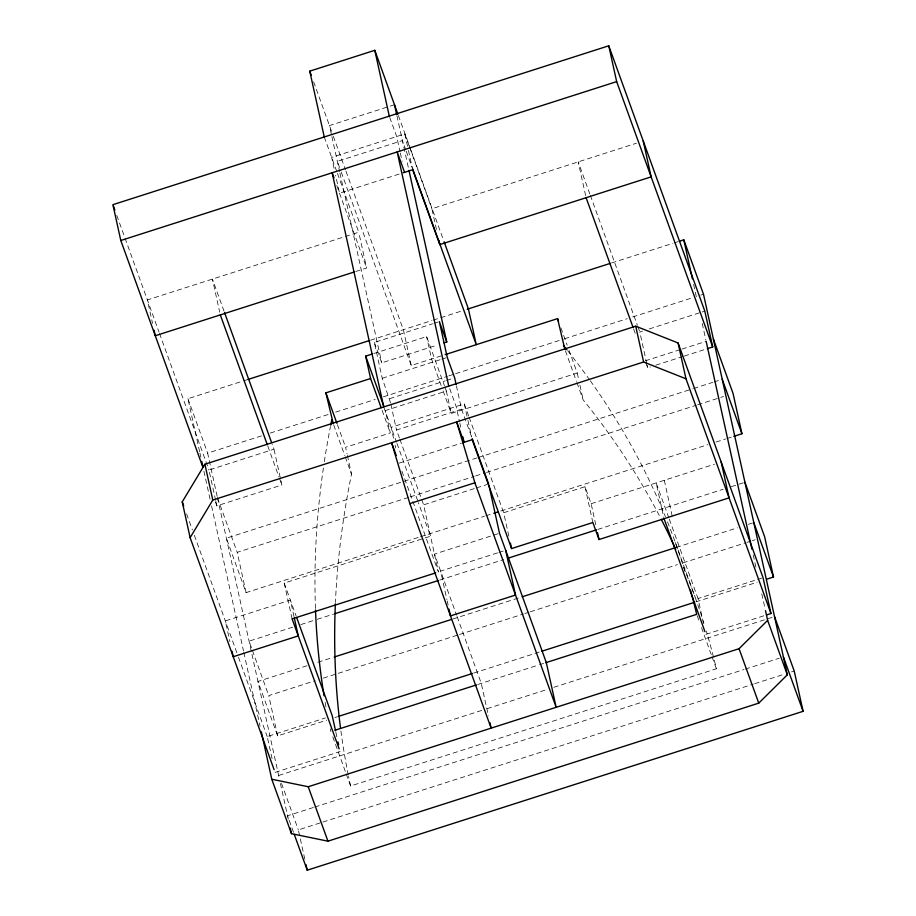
<?xml version="1.0" encoding="UTF-8"?>
<svg xmlns="http://www.w3.org/2000/svg" width="916" height="916" viewBox="0 0 916 916"><rect width="100%" height="100%" fill="white"/><g stroke="black" fill="none" stroke-linecap="round" stroke-linejoin="round"><path stroke-width="0.69" stroke-dasharray="4.58 3.44" d="M394.498 104.745L329.462 125.572L331.615 135.35M409.166 145.953L404.803 133.931L331.649 157.369L334.374 169.769M399.147 174.086L339.538 193.184L335.588 175.277M337.454 173.41L358.74 232.206L147.384 299.933L152.548 323.348M436.451 229.435L431.894 208.768L636.471 143.217M355.786 271.502L366.629 268.022L358.74 232.206M199.608 451.668L187.94 398.7L242.431 381.239M243.782 380.804L247.87 379.499M370.476 340.214L431.802 320.566M433.142 320.142L463.107 310.535M611.59 262.961L672.894 243.312M674.256 242.877L678.344 241.572M390.525 402.765L382.235 378.262L374.346 342.447L432.604 323.783M433.955 323.348L438.02 322.043M373.797 353.53L426.627 336.607L444.409 385.716M374.346 342.447L381.743 362.862L437.287 345.057M341.244 172.139L411.238 365.495L441.043 355.946M382.235 378.262L440.493 359.599M441.856 359.164L445.92 357.858M217.161 496.346L207.634 453.134L262.125 435.673M270.3 433.05L328.878 414.284M335.691 412.108L375.194 399.445M383.369 396.823L447.397 376.316M448.76 375.881L454.21 374.129M455.573 373.694L563.18 339.206M564.542 338.771L627.208 318.699M632.658 316.947L692.599 297.746M700.774 295.124L703.499 294.254M389.632 398.678L445.176 380.873M446.527 380.438L451.954 378.709M444.89 387.044L446.332 391.029L385.361 410.563L390.296 432.947L345.595 447.271L347.072 453.993M215.638 500.319L208.963 470.022L273.987 449.184L272.052 443.825M646.765 363.663L639.792 331.981L642.494 331.111M649.272 328.936L700.751 312.436M702.114 312.012L704.816 311.142M468.66 415.99L464.286 403.899L391.121 427.337L393.857 439.737M399.433 438.031L396.536 430.016L461.561 409.177L456.454 386.014M443.092 390.846L451.267 413.414L577.263 373.041L569.088 350.473M645.242 360.847L680.668 349.5M682.031 349.065L706.545 341.21M215.397 501.819L216.852 505.838L281.888 484.999L273.987 449.184M645.734 362.438L647.681 367.797L650.394 366.927M655.81 365.186L682.901 356.507M684.263 356.072L705.938 349.122M399.01 463.153L461.332 443.184M477.03 457.885L226.378 538.196L246.083 592.629L419.081 537.188M478.392 457.45L692.267 388.922M693.63 388.487L712.705 382.373M714.068 381.938L720.869 379.751M246.083 592.629L237.21 552.337L408.845 497.331M410.208 496.896L474.236 476.389M475.599 475.942L485.137 472.896M486.499 472.45L696.286 405.238M697.649 404.803L719.438 397.819M720.8 397.384L723.525 396.514M401.929 471.213L438.421 572.008L423.627 504.853L475.106 488.354M476.457 487.919L487.301 484.45M420.444 536.753L484.472 516.246M485.835 515.8L494.01 513.189M500.823 511.002L707.885 444.661M716.06 442.039L725.587 438.982M726.949 438.546L732.399 436.806M292.101 618.895L284.212 583.08L423.753 538.368M425.104 537.932L430.531 536.192L418.36 502.598M508.849 536.169L503.685 512.754L584.981 486.705L591.129 503.72L595.984 525.75M591.129 503.72L714.423 464.217M498.144 533.696L434.47 554.1L456.592 615.208M497.537 552.875L440.63 571.115L446.905 599.602M498.888 552.44L504.304 550.711M292.651 627.197L249.06 641.166L251.946 649.135M300.826 624.586L315.814 619.777M317.176 619.342L333.527 614.109M439.783 580.057L503.8 559.55M597.793 529.425L723.125 489.27M731.3 486.659L743.563 482.721M306.986 665.749L257.946 681.458L277.64 735.892L326.68 720.171M317.875 662.257L332.863 657.459M452.744 619.044L520.849 597.221M676.145 547.459L737.449 527.822M748.349 524.33L752.437 523.025M277.64 735.892L268.766 695.599L315.081 680.76M323.256 678.138L336.882 673.775M338.244 673.34L458.115 634.925M459.477 634.49L523.505 613.972M524.868 613.537L528.956 612.232M530.318 611.796L677.439 564.657M682.889 562.905L745.555 542.833M746.918 542.386L751.005 541.081M752.368 540.646L755.093 539.776M272.063 758.62L267.209 736.578L325.466 717.915M703.499 623.338L698.026 598.537L756.284 579.874M757.647 579.439L761.711 578.133M334.855 717.56L337.58 716.69M473.801 673.031L540.555 651.654M695.851 601.892L757.154 582.244M477.751 684.492L538.173 665.13M539.524 664.707L543.589 663.402M275.098 772.394L340.122 751.555M705.927 634.353L765.536 615.254M481.633 710.438L278.647 775.474L279.609 778.131M487.072 708.698L547.012 689.496M553.825 687.309L773.15 617.04M346.259 774.031L350.588 785.985L716.381 668.772A2305.103 1228.333 -19.9 0 0 706.328 631.181M313.409 807.477L287.532 815.767L293.773 833.033M314.772 807.042L743.884 669.55M745.246 669.115L779.298 658.203M304.788 859.082L298.353 829.907L321.516 822.488M322.879 822.053L753.341 684.126M754.704 683.691L784.68 674.084M791.493 671.897L794.218 671.027M589.858 194.032L578.214 161.892L585.805 196.322M590.339 195.371L637.364 325.283M637.845 326.623L639.792 331.981M633.62 328.947L635.555 334.306M668.817 517.849L656.165 482.881L664.054 518.696M669.31 519.189L698.026 598.537M675.332 542.512L695.038 596.946M697.156 615.678L699.561 622.308M701.484 627.62L711.583 655.501M712.064 656.829L716.381 668.772M560.924 327.905L567.164 345.172M565.401 350.794L576.45 381.319M576.931 382.648L583.183 399.903A2305.103 1228.333 -19.9 0 1 660.608 518.067M398.38 115.485L410.54 149.056M411.021 150.396L443.584 240.358M409.647 147.293L431.894 208.768M405.788 149.961L402.387 140.56L337.351 161.388L340.752 170.788M406.269 151.3L412.108 167.41M389.747 117.397L396.674 136.53L400.017 151.69M469.141 417.33L503.685 512.754M461.561 409.177L471.717 437.241M449.687 388.636L456.157 406.498L459.489 421.646M441.168 385.533L431.562 358.992L426.627 336.607M313.604 81.764L332.863 134.973M333.355 136.324L345.504 169.884M345.996 171.235L403.349 329.68L411.238 365.495M324.264 136.965L336.974 172.071M336.767 185.536L366.629 268.022M399.914 439.371L423.627 504.853M384.193 408.204L396.479 442.119M396.96 443.459L417.879 501.247M457.084 616.548L481.266 683.37L488.446 715.923M382.132 410.379L390.296 432.947M337.42 424.703L345.595 447.271M333.722 425.024L344.782 455.55M345.263 456.878L351.504 474.133A2300.694 1225.986 -19.9 0 0 335.428 602.442M224.054 311.234L212.42 279.094L219.703 312.15M267.827 446.161L278.979 476.961M279.46 478.301L281.888 484.999M284.212 583.08L296.212 616.216M332.806 736.865L345.779 772.703M187.94 398.7L207.634 453.134M116.79 215.409L124.565 236.878M125.045 238.217L159.029 332.073M159.51 333.413L208.963 470.022M217.504 497.903L237.21 552.337M252.427 650.463L268.766 695.599M186.589 513.899L192.406 529.952M194.341 535.299L238 655.89M238.481 657.23L267.209 736.578M281.533 783.443L298.353 829.907M693.618 284.429L696.687 298.376M702.217 323.462L705.904 340.191M753.192 554.856L755.963 567.405M761.791 593.889L765.169 609.22M647.074 365.037L647.681 367.797M664.295 480.27L672.184 516.086M577.263 373.041L578.74 379.762M579.92 385.132L583.183 399.903M584.981 486.705L592.87 522.521M404.803 133.931L408.147 149.079M408.444 150.464L412.692 169.746M464.286 403.899L467.618 419.047M467.927 420.421L471.568 436.955M396.926 115.759L408.639 168.945M400.315 153.064L402.135 161.331M459.798 423.032L460.702 427.165M446.332 391.029L451.267 413.414M447.203 600.953L448.107 605.029M331.89 136.599L339.607 171.636M339.916 173.032L381.743 362.862M390.834 404.128L396.536 430.016M395.071 445.245L395.678 447.993M347.37 455.332L351.504 474.133M335.874 732.273L337.088 737.781M294.013 616.617L290.372 600.083L225.336 620.922L229.893 641.578M217.47 497.743L279.266 778.257M280.422 783.501L289.021 822.534M215.947 501.705L216.852 505.838M199.917 453.065L200.833 457.244M203.902 471.19L210.348 500.457M211.585 506.033L243.519 651.013M243.828 652.398L260.098 726.285M350.588 785.985A2300.694 1225.986 -19.9 0 1 348.561 776.436M348.286 775.062A2300.694 1225.986 -19.9 0 1 340.878 730.842M683.496 567.21A2305.103 1228.333 -19.9 0 1 702.206 617.934M703.053 620.579A2305.103 1228.333 -19.9 0 1 703.889 623.223M667.466 521.776A2305.103 1228.333 -19.9 0 1 683.347 566.145M683.771 567.473A2305.103 1228.333 -19.9 0 1 685.008 571.447M567.748 350.805A2305.103 1228.333 -19.9 0 1 589.503 379.682M590.328 380.838A2305.103 1228.333 -19.9 0 1 665.382 516.635M330.882 731.552A2300.694 1225.986 -19.9 0 1 330.298 728.827M325.959 706.912A2300.694 1225.986 -19.9 0 1 324.985 701.393M315.447 608.51A2300.694 1225.986 -19.9 0 1 323.52 467.08M324.321 461.687A2300.694 1225.986 -19.9 0 1 330.447 426.512"/><path stroke-width="1.37" d="M274.124 769.703L190.127 537.669L182.238 501.853L204.898 464.229L635.727 326.188L678.092 342.973L763.062 577.698L770.951 613.514L766.887 614.819M190.127 537.669L212.787 500.044L643.616 362.003L685.981 378.8L770.951 613.514M261.335 731.861L271.777 779.253L308.234 786.741L739.063 648.7L767.631 620.372L765.478 610.617M271.777 779.253L291.471 833.675L327.939 841.174L758.757 703.133L787.336 674.806L703.499 294.254L683.794 239.82L679.706 241.137M324.264 136.965L309.757 71.15L374.793 50.311L397.899 114.134M707.289 348.687L712.705 346.958L704.816 311.142L608.762 45.8L112.908 204.68L120.797 240.496L202.791 467M120.797 240.496L616.663 81.616L608.762 45.8M403.212 172.781L412.692 169.746L439.795 244.583L651.139 176.868L643.25 141.053M354.435 271.938L155.285 335.748L154.071 330.229M247.87 379.499L369.114 340.649M467.194 309.23L610.228 263.396M381.171 407.723L370.591 378.526L365.667 356.141L372.434 353.965M444.054 342.893L446.768 342.023L408.948 170.342M333.252 423.696L325.89 392.85L370.591 378.526M445.107 354.652L557.558 318.619L558.52 321.276M462.683 442.749L472.175 439.714L511.575 548.57L592.87 522.521L599.018 539.535L729.079 497.857L721.19 462.042M396.239 455.492L391.624 442.737L409.853 503.617L474.889 482.789L556.161 707.301L546.302 662.531L499.506 533.261L488.961 485.388M494.01 513.189L498.098 511.872M733.762 436.36L741.937 433.749L733.063 393.456L713.358 339.023M435.707 572.878L292.101 618.895L339.149 748.876M334.89 613.674L438.421 580.492M507.888 558.233L596.43 529.86M334.225 657.012L451.382 619.479M522.212 596.785L676.145 547.459M338.943 716.243L472.45 673.478M541.917 651.207L694.488 602.327M766.692 579.198L773.505 577.011L764.62 536.719L744.926 482.285M334.97 730.247L476.389 684.928M545.741 662.715L696.687 614.35A2305.103 1228.333 -19.9 0 0 690.469 590.099M294.254 834.362L307.238 870.2L803.092 711.32L794.218 671.027L774.512 616.605M616.663 81.616L712.705 346.958M722.232 379.316L741.937 433.749M753.799 522.578L773.505 577.011M783.386 656.898L803.092 711.32M767.631 620.372L787.336 674.806M586.103 197.707L633.139 327.619M739.063 648.7L758.757 703.133M664.054 518.696L704.954 631.662M557.558 318.619L564.92 349.465M444.077 241.709L468.385 308.841L476.274 344.668L412.589 168.75M404.574 172.345L397.178 151.941L448.76 386.083M446.768 342.023L439.382 321.608L447.271 357.423L454.657 377.839L456.157 384.651M472.209 438.581L488.652 484.014M309.757 71.15L311.2 75.135M333.996 177.876L332.153 172.781L383.735 406.922M365.667 356.141L383.93 406.578M409.853 503.617L491.136 728.14L489.934 722.713M325.89 392.85L336.939 423.375M224.546 312.574L271.571 442.485M220.309 314.909L267.335 444.821M296.692 617.567L332.233 715.74L335.577 730.899M113.401 206.02L114.855 210.039M308.234 786.741L327.939 841.174M182.238 501.853L183.692 505.872M474.889 482.789L456.66 421.91L464.046 442.314L462.832 436.806M683.794 239.82L692.393 278.853M706.213 341.588L751.967 549.279M678.092 342.973L685.981 378.8M635.727 326.188L643.616 362.003M597.507 532.643L599.018 539.535M510.361 543.062L511.575 548.57M438.879 240.45L439.795 244.583M505.666 550.276L515.525 595.045L450.489 615.884L449 609.094M394.498 104.745L396.651 114.511M374.793 50.311L389.289 116.126M338.004 741.914L338.611 744.674M294.311 617.991L298.261 635.899L233.225 656.738L232.011 651.23M306.013 864.647L307.238 870.2M290.246 828.098L291.471 833.675M204.898 464.229L212.787 500.044M201.749 461.435L202.986 467.011M340.512 728.048A2300.694 1225.986 -19.9 0 1 335.37 603.827M661.249 519.303A2305.103 1228.333 -19.9 0 1 675.756 549.382M563.477 345.481A2305.103 1228.333 -19.9 0 1 566.889 349.74M324.069 695.862A2300.694 1225.986 -19.9 0 1 315.493 609.942M330.722 425.15A2300.694 1225.986 -19.9 0 1 331.81 419.711"/></g></svg>
